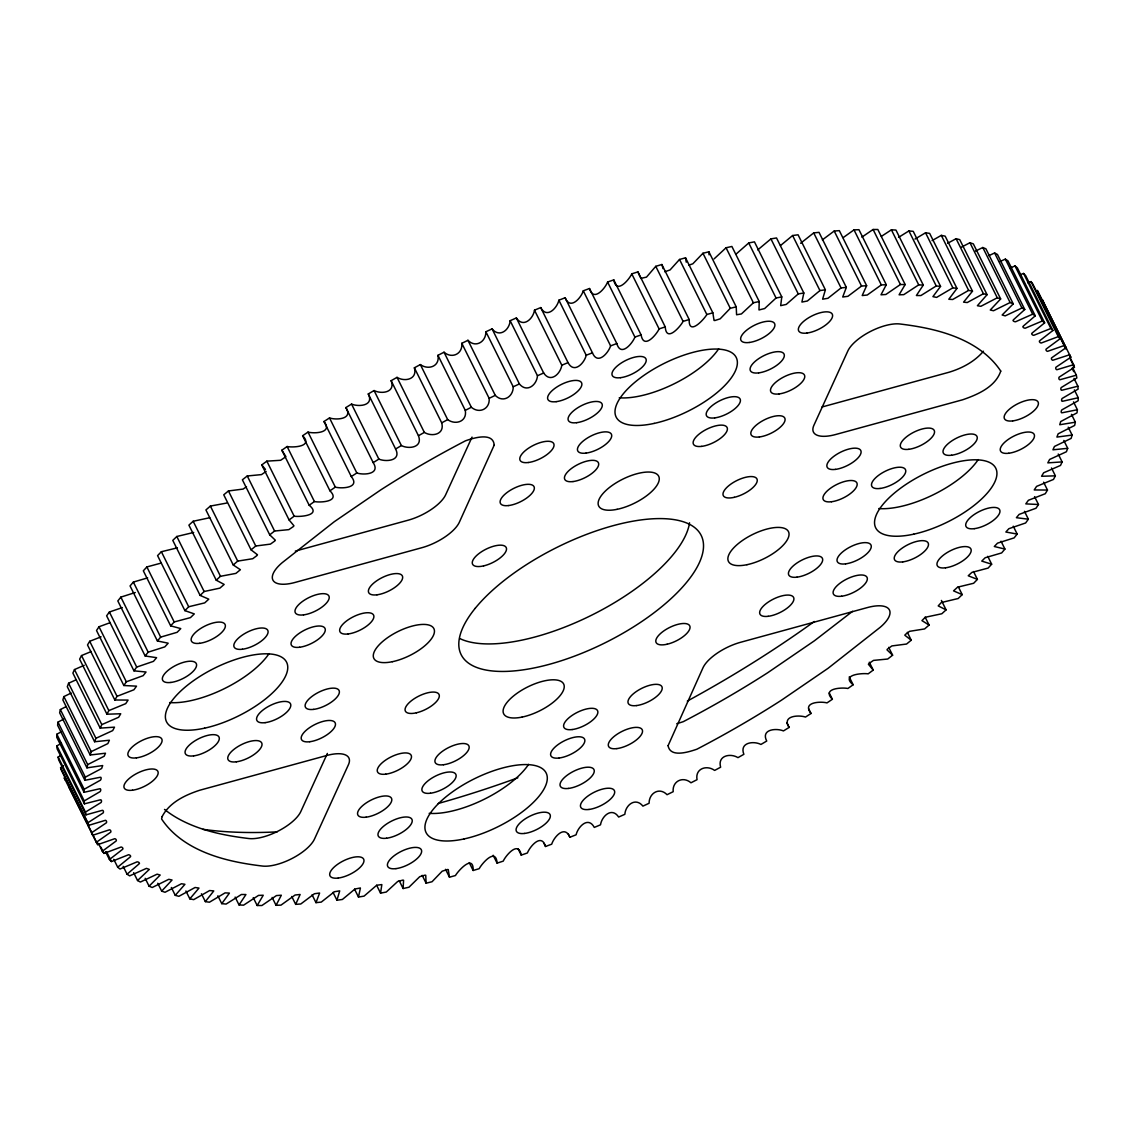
<?xml version="1.0" encoding="UTF-8"?>
<svg xmlns="http://www.w3.org/2000/svg" width="1135" height="1135" viewBox="0 0 1135 1135"><rect width="100%" height="100%" fill="white"/><g stroke="black" fill="none" stroke-linecap="round" stroke-linejoin="round"><path stroke-width="1.5" d="M714.099 258.893L726.059 247.756L731.891 246.465L759.216 301.513L753.385 302.804L741.425 313.941L736.587 314.764L736.218 306.833L730.287 308.309L720.158 318.836L714.88 320.524L714.043 320.439L712.865 312.849L706.835 314.494C704.835 318.368 688.562 336.967 689.186 319.545L683.086 321.375C680.957 325.788 666.344 343.337 665.238 326.908L637.913 271.875L631.769 273.861C629.57 278.969 616.447 295.199 613.78 279.877L607.594 282.033C605.423 287.935 593.548 302.648 589.491 288.517L583.276 290.815C581.276 297.583 570.337 310.664 565.116 297.753L558.888 300.207C557.2 307.855 546.886 319.233 540.714 307.585L534.486 310.181C533.266 318.665 523.249 328.37 516.354 317.956L510.14 320.694C509.53 329.987 499.485 338.074 492.079 328.88L485.894 331.746C486.035 341.777 475.678 348.303 467.946 340.301L461.817 343.309C462.867 353.964 451.914 359.086 444.026 352.219L437.954 355.326C440.054 366.52 428.235 370.351 420.361 364.576L414.374 367.797C417.666 379.402 404.713 382.126 397.023 377.359L391.135 380.693C395.76 392.554 381.445 394.356 374.068 390.539L368.279 393.959C374.394 405.933 358.476 407.039 351.552 404.074L345.877 407.578C353.609 419.496 335.903 420.177 329.505 417.935L323.972 421.525C333.42 433.173 313.799 433.74 308.011 432.094L302.619 435.741C313.87 446.949 292.291 447.701 287.112 446.509L281.863 450.226L309.188 505.259C322.283 515.801 298.775 517.063 294.164 516.184L289.099 519.958L293.922 525.76L293.454 526.484L288.829 529.634L274.599 531.024L269.719 534.826L275.323 540.203L274.911 540.898L270.428 544.119L255.758 546.006L251.076 549.851L257.461 554.76L257.106 555.455L252.779 558.704L237.712 561.101L233.243 564.975L205.917 509.941L210.386 506.068L226.631 503.075M391.135 380.693L418.446 435.726C423.085 447.601 408.77 449.403 401.393 445.573L395.604 448.992C401.719 460.98 385.801 462.087 378.863 459.108L373.188 462.626C380.92 474.529 363.214 475.224 356.83 472.969L351.282 476.558C360.746 488.22 341.124 488.774 335.336 487.128L329.945 490.788C341.195 501.982 319.602 502.734 314.423 501.542L309.188 505.259M61.489 731.649L56.849 734.246L56.75 737.268L84.075 792.301L99.341 788.853C101.37 787.818 101.072 791.875 99.398 792.031L84.217 800.941L84.43 803.835L99.951 799.92C101.866 798.785 102.093 802.743 100.334 802.956L85.466 812.092L85.976 814.859L101.724 810.489C103.526 809.283 104.264 813.086 102.434 813.384L87.906 822.719L88.714 825.344L104.647 820.534C106.321 819.286 107.598 822.889 105.683 823.286L91.524 832.806L92.644 835.289L108.719 830.04C110.265 828.763 112.053 832.125 110.067 832.636L96.333 842.312L97.738 844.653L113.926 838.978C115.344 837.687 117.629 840.78 115.6 841.404L102.306 851.236L104.009 853.406L120.253 847.334C121.559 846.057 124.311 848.824 122.254 849.59L109.428 859.536L111.429 861.55L127.702 855.081C128.893 853.818 132.057 856.258 130 857.152L117.685 867.197L119.984 869.041L136.243 862.203C137.349 860.968 140.882 863.054 138.853 864.09L127.063 874.191L123.162 866.331M84.075 792.301L84.174 789.279L56.849 734.246M1074.348 389.873L1078.25 397.732L1078.151 400.754L1062.7 409.409C1061.097 409.522 1060.317 413.637 1062.431 412.714L1077.399 409.735L1073.497 401.875M849.221 676.914L853.137 684.774L847.888 688.491C842.709 687.299 821.13 688.051 832.381 699.259L826.989 702.905C821.201 701.26 801.58 701.827 811.028 713.475L805.495 717.065C799.097 714.823 781.391 715.504 789.123 727.422L783.448 730.926C776.524 727.961 760.606 729.067 766.721 741.042L760.932 744.461C753.555 740.644 739.24 742.446 743.865 754.307L737.977 757.641C730.287 752.874 717.334 755.598 720.626 767.203L714.639 770.424C706.764 764.649 694.946 768.48 697.046 779.674L690.974 782.781C683.086 775.914 672.133 781.036 673.183 791.691L667.054 794.699C659.322 786.697 648.965 793.223 649.106 803.254L642.921 806.12C635.515 796.926 625.47 805.013 624.86 814.306L618.646 817.044C611.751 806.63 601.734 816.335 600.514 824.819L594.286 827.415C588.114 815.767 577.8 827.145 576.112 834.792L569.884 837.247C564.663 824.336 553.724 837.417 551.723 844.185L545.509 846.483C541.452 832.352 529.577 847.065 527.406 852.967L521.22 855.123C518.553 839.801 505.43 856.031 503.231 861.139L497.087 863.125C495.981 846.71 481.368 864.246 479.225 868.672L473.139 870.488C473.763 853.066 457.49 871.666 455.476 875.539L449.46 877.185L448.268 869.609L447.445 869.524L442.168 871.198L432.038 881.739L426.107 883.2L425.738 875.269L424.958 875.156L419.723 876.688L408.94 887.244L403.109 888.535L403.578 880.263L402.84 880.107L397.676 881.498L386.269 892.039L380.551 893.146L376.65 885.286L364.065 896.125L358.476 897.047L354.574 889.187M759.216 301.513L758.989 309.954L764.649 308.55L776.056 298.008L781.774 296.888L754.449 241.854L748.731 242.961L736.133 254.056M414.374 367.797L441.699 422.844C444.991 434.435 432.038 437.159 424.348 432.407L418.446 435.726M63.702 719.079L57.998 722.13L57.601 725.265L84.912 780.298L99.894 777.333C101.994 776.397 101.228 780.511 99.625 780.639L84.174 789.279M84.912 780.298L85.324 777.163L57.998 722.13M1077.399 409.735L1077.002 412.87L1060.7 421.553L1059.735 424.745L1075.356 422.192L1071.454 414.332M380.551 893.146L381.842 884.576L376.65 885.272M781.774 296.888L780.681 305.655L786.257 304.421L798.26 293.922L803.85 293L776.524 237.953L770.935 238.875L757.74 249.913M437.954 355.326L465.279 410.373C467.379 421.553 455.546 425.398 447.687 419.624L441.699 422.844M66.128 706.623L60.354 709.559L59.644 712.808L86.955 767.856L102.703 765.543L101.625 768.494L85.324 777.163M86.955 767.856L87.679 764.607L60.354 709.559M1075.356 422.192L1074.646 425.441L1058.16 433.811L1056.898 437.088L1072.135 435.06L1068.219 427.186M358.476 897.047L360.419 887.967L354.957 889.031L342.387 899.473L336.939 900.211L333.037 892.351M803.85 293L801.906 302.066L807.368 301.002L819.938 290.56L825.386 289.822L798.061 234.789L792.613 235.527L780.469 245.586M461.817 343.309L489.142 398.342C490.192 408.997 479.225 414.119 471.351 407.252L444.026 352.219M71.179 693.059L63.886 696.592L62.865 699.94L90.19 754.988L105.498 753.214L104.165 756.236L87.679 764.607M90.19 754.988L91.211 751.64L63.886 696.592M1072.135 435.06L1071.114 438.408L1054.458 446.452L1052.925 449.815L1067.709 448.311L1063.807 440.437M336.939 900.211L339.72 890.861L334.385 891.741L321.276 902.098L315.984 902.651L312.082 894.791M825.386 289.822L822.605 299.186L827.94 298.292L841.049 287.935L846.341 287.382L819.016 232.349L813.724 232.902L800.615 243.259M665.238 326.908L659.095 328.895C656.895 334.016 643.772 350.247 641.105 334.924L634.905 337.067C632.748 342.983 620.859 357.695 616.816 343.55L610.602 345.863C608.601 352.63 597.663 365.697 592.442 352.801L586.213 355.255C584.525 362.888 574.211 374.28 568.039 362.618L561.811 365.215C560.591 373.713 550.56 383.417 543.679 373.004L537.465 375.742C536.855 385.035 526.81 393.107 519.39 383.928L513.219 386.794C513.361 396.81 503.004 403.351 495.271 395.349L467.946 340.301M75.946 679.865L68.597 683.256L67.291 686.689L94.602 741.737L109.4 740.233L107.853 743.595L91.211 751.64M94.602 741.737L95.922 738.289L112.691 730.6L114.521 727.152L100.192 728.131L72.881 673.098L74.484 669.565L84.217 665.309M1067.709 448.311L1066.403 451.744L1049.634 459.448L1047.804 462.881L1062.119 461.902L1058.217 454.043M315.984 902.651L319.616 893.032L314.409 893.742L300.789 903.985L295.668 904.354L291.766 896.48M846.341 287.382L842.709 297.015L847.916 296.306L861.522 286.048L866.643 285.694L839.332 230.646L834.211 231.015L822.364 239.896M100.192 728.131L101.809 724.612L118.65 717.263L120.75 713.759L106.945 714.213L79.62 659.165L81.521 655.562L91.282 651.518M327.362 753.427L300.931 811.298A33.497 13.365 -26.4 0 1 278.742 830.792A33.497 13.365 -26.4 0 1 248.735 838.524C224.872 835.644 200.625 830.777 179.316 819.215A445.488 177.642 -26.4 0 1 164.504 809.411M472.032 437.103L445.672 494.747A33.61 13.407 -26.4 0 1 407.905 520.27L295.313 551.099M1062.119 461.902L1060.516 465.435L1043.661 472.77L1041.561 476.274L1055.38 475.835L1051.478 467.975M295.668 904.354L300.137 894.479L295.086 895.018L280.983 905.134L276.046 905.304L272.145 897.43M866.643 285.694L862.189 295.554L867.239 295.029L881.327 284.913L886.279 284.743L858.954 229.696L854.017 229.866L843.121 237.655M106.945 714.213L108.846 710.609L125.73 703.643L128.099 700.082L114.834 699.997L87.508 644.95L89.708 641.289L101.086 636.834M1055.38 475.835L1053.479 479.438L1036.581 486.39L1034.212 489.951L1047.492 490.05L1043.59 482.176M276.046 905.304L281.338 895.217L276.443 895.572L261.901 905.517L257.163 905.503L253.261 897.643M886.279 284.743L880.987 294.816L885.882 294.476L900.41 284.516L905.163 284.544L877.837 229.497L873.099 229.483L861.862 237.144M114.834 699.997L117.033 696.322L133.916 689.768L136.54 686.15L123.843 685.526L96.518 630.492L99 626.761L110.365 622.59M1047.492 490.05L1045.292 493.711L1028.409 500.28L1025.785 503.883L1038.482 504.507L1034.581 496.648M257.163 905.503L263.249 895.231L258.525 895.401L243.599 905.163L239.045 904.95L235.144 897.09M905.163 284.544L899.076 294.816L903.786 294.646L918.726 284.871L923.28 285.084L895.955 230.05L891.401 229.838L881.313 236.42M123.843 685.526L126.326 681.794L143.166 675.651L146.06 672.005L133.958 670.842L106.633 615.808L109.386 612.02L122.31 607.594M1038.482 504.507L1036 508.239L1019.159 514.382L1016.378 517.702L1028.367 519.192L1025.614 522.98L1008.859 528.697L1005.851 532.031L1017.173 534.06L1014.151 537.876L997.509 543.154L994.288 546.502L1004.929 549.07L1001.637 552.929L985.18 557.739L981.747 561.101L991.664 564.194L988.131 568.067L971.858 572.423L968.226 575.771L977.419 579.389L973.631 583.276L957.6 587.164L953.542 590.867L962.21 594.626L958.181 598.514L941.298 602.543L938.205 605.891L946.093 609.864L941.823 613.751L925.252 617.27L921.946 620.618L929.083 625.059L924.614 628.932L909.546 631.33L905.219 634.593L904.865 635.274L911.249 640.197L906.553 644.042L891.897 645.928L887.414 649.135L887.003 649.844L892.607 655.207L887.726 659.024L873.482 660.4L868.871 663.564L868.403 664.273L873.226 670.09L868.161 673.849C863.551 672.984 840.042 674.233 853.137 684.774M239.045 904.95L245.94 894.522L241.4 894.494L226.092 904.07L221.765 903.659L217.863 895.799M923.28 285.084L916.385 295.526L920.925 295.54L936.233 285.977L940.56 286.375L932.913 296.646L936.616 297.398L952.875 287.822L956.975 288.418L948.803 299.271L952.691 299.498L968.623 290.404L972.496 291.184L963.558 302.165L967.247 302.534L983.435 293.724L987.067 294.689L977.377 305.741L980.881 306.294L997.282 297.781L1000.659 298.931L990.245 310.025L993.536 310.735L1010.122 302.534L1013.243 303.868L1002.134 315.005L1005.213 315.87L1021.94 308.011L1024.777 309.514L1013.569 319.659C1011.583 320.822 1015.442 322.553 1016.478 321.361L1032.68 314.168L1035.248 315.842L1023.472 325.944C1021.443 326.979 1024.976 329.079 1026.083 327.845L1042.341 320.992L1044.64 322.851L1032.325 332.881C1030.254 333.775 1033.418 336.23 1034.623 334.967L1050.897 328.497L1052.897 330.512L1040.071 340.457C1038.014 341.209 1040.767 343.99 1042.072 342.699L1058.317 336.627L1060.019 338.812L1046.725 348.629C1044.697 349.268 1046.981 352.347 1048.399 351.055L1064.573 345.395L1065.992 347.721L1052.258 357.411C1050.272 357.908 1052.06 361.285 1053.606 359.994L1069.681 354.744L1070.802 357.241L1056.642 366.761C1054.727 367.144 1056.004 370.762 1057.678 369.499L1073.611 364.69L1074.419 367.314L1059.891 376.664C1058.047 376.948 1058.799 380.75 1060.601 379.558L1076.349 375.188L1076.86 377.955L1061.991 387.078C1060.232 387.305 1060.445 391.249 1062.374 390.128L1077.895 386.212L1078.108 389.106L1062.928 398.002C1061.239 398.172 1060.955 402.216 1062.984 401.18L1078.25 397.732M133.958 670.842L136.711 667.068L153.466 661.35L156.616 657.676L145.152 655.987L117.827 600.94L120.849 597.123L135.278 592.513M221.765 903.659L229.426 893.089L225.085 892.876L209.45 902.211L205.35 901.63L201.434 893.77M145.152 655.987L148.174 652.157L164.802 646.879L168.193 643.19L157.396 640.963L130.071 585.93L133.362 582.071L147.649 577.871M205.35 901.63L213.777 890.932L209.634 890.549L193.702 899.629L189.829 898.849L185.927 890.989M689.186 319.545L661.861 264.512L655.775 266.328L646.496 277.124L640.707 278.416M157.396 640.963L160.673 637.118L177.145 632.294L180.777 628.591L170.647 625.839L143.336 570.806L146.869 566.933L160.986 563.13M189.829 898.849L198.994 888.067L195.078 887.499L178.89 896.309L175.258 895.345L171.357 887.485M983.449 351.212C974.61 361.682 961.941 368.322 948.988 372.252L821.967 407.011M712.865 312.849L685.54 257.815L679.524 259.461L670.061 269.946L664.741 271.776M170.647 625.839L174.194 621.966L190.467 617.61L194.312 613.907L184.906 610.644L157.581 555.611L161.369 551.723L177.4 547.836M175.258 895.345L184.948 884.293L181.444 883.754L165.043 892.266L161.667 891.117L157.765 883.257M736.218 306.833L708.893 251.8L702.962 253.261L692.832 263.802L688.931 265.122M184.906 610.644L188.694 606.757L204.711 602.884L208.783 599.166L200.115 595.407L172.79 540.373L176.819 536.486L193.702 532.457M161.667 891.117L172.066 880.008L168.774 879.313L152.203 887.499L149.082 886.18L145.181 878.306M200.115 595.407L204.144 591.519L219.878 588.129L224.162 584.44L216.232 580.184L188.907 525.136L193.177 521.249L209.748 517.73M285.779 456.795L280.615 460.285L266.839 461.151L261.774 464.91L289.099 519.958M149.082 886.18L160.191 875.042L157.112 874.177L140.385 882.037L137.548 880.533L133.632 872.659M216.232 580.184L220.488 576.296L235.91 573.388L240.393 569.727L233.243 564.975M137.548 880.533L149.323 869.396L146.458 868.374L129.645 875.88L127.063 874.191M246.494 486.745L243.103 489.072L228.447 490.958L223.751 494.803L251.076 549.851M852.655 611.254L814.405 640.793L767.757 672.7A445.488 177.642 -26.4 0 1 683.227 721.69L676.744 723.747M266.129 471.436L261.518 474.6L247.274 475.976L242.393 479.793L269.719 534.826M88.714 825.344L61.389 770.31L60.581 767.686L63.489 765.813M898.565 237.371L908.908 230.93L913.235 231.341L940.56 286.375M85.976 814.859L58.651 759.812L58.14 757.045L61.12 755.229M914.98 239.059L925.55 232.788L929.65 233.37L956.975 288.418M84.43 803.835L57.105 748.788L56.892 745.894L61.446 743.226M932.076 240.606L941.298 235.371L945.171 236.151L972.496 291.184M947.597 243.301L956.11 238.691L959.742 239.655L987.067 294.689M961.331 247.203L969.957 242.734L973.333 243.883L1000.659 298.931M465.279 410.373L471.351 407.252M975.533 251.076L982.797 247.501L985.918 248.82L1013.243 303.868M489.142 398.342L495.271 395.349M988.755 255.715L994.615 252.963L997.452 254.467L1024.777 309.514M999.467 261.745L1005.355 259.12L1007.937 260.809L1035.248 315.842M1010.15 268.016L1015.016 265.959L1017.315 267.803L1044.64 322.851M1020.322 274.741L1023.571 273.45L1025.572 275.464L1052.897 330.512M1027.742 282.799L1030.991 281.593L1032.694 283.764L1060.019 338.812M261.774 464.91L265.448 469.422M281.863 450.226L285.68 456.256M69.008 787.279L86.813 822.634M1070.802 357.241L1042.356 299.711L1043.476 302.194M1065.992 347.721L1037.262 290.347L1064.573 345.395M1057.224 331.661L1065.808 348.97M1069.709 356.83L1073.611 364.69M1069.737 357.88L1074.419 367.314M1030.991 281.593L1058.317 336.627M1072.447 367.329L1076.349 375.188M1072.178 368.52L1073.738 371.656M1023.571 273.45L1050.897 328.497M1073.994 378.352L1077.895 386.212M1015.016 265.959L1042.341 320.992M1005.355 259.12L1032.68 314.168M994.615 252.963L1021.94 308.011M982.797 247.501L1010.122 302.534M969.957 242.734L997.282 297.781M956.11 238.691L983.435 293.724M941.298 235.371L968.623 290.404M925.55 232.788L952.875 287.822M908.908 230.93L936.233 285.977M891.401 229.838L918.726 284.871M1024.465 511.332L1028.367 519.192M873.099 229.483L900.41 284.516M1013.271 526.2L1017.173 534.06M854.017 229.866L881.327 284.913M1001.027 541.211L1004.929 549.07M834.211 231.015L861.522 286.048M987.762 556.334L991.664 564.194M813.724 232.902L841.049 287.935M973.518 571.529L977.419 579.389M792.613 235.527L819.938 290.56M958.309 586.767L962.21 594.626M770.935 238.875L798.26 293.922M941.412 600.429L946.093 609.864M748.731 242.961L776.056 298.008M925.181 617.199L929.083 625.059M726.059 247.756L753.385 302.804M907.347 632.323L911.249 640.197M702.962 253.261L730.287 308.309M888.705 647.347L892.607 655.207M679.524 259.461L706.835 314.494M869.311 662.216L873.226 670.09M655.775 266.328L683.086 321.375M631.769 273.861L659.095 328.895M829.259 692.96L832.381 699.259M613.78 279.877L641.105 334.924M607.594 282.033L634.905 337.067M808.688 708.765L811.028 713.475M589.491 288.517L616.816 343.55M583.276 290.815L610.602 345.863M786.782 722.697L789.123 727.422M565.116 297.753L592.442 352.801M558.888 300.207L586.213 355.255M540.714 307.585L568.039 362.618M534.486 310.181L561.811 365.215M516.354 317.956L543.679 373.004M510.14 320.694L537.465 375.742M492.079 328.88L519.39 383.928M485.894 331.746L513.219 386.794M420.361 364.576L447.687 419.624M397.023 377.359L424.348 432.407M374.068 390.539L401.393 445.573M368.279 393.959L395.604 448.992M568.323 834.097L569.884 837.247M351.552 404.074L378.863 459.108M345.877 407.578L373.188 462.626M543.949 843.333L545.509 846.483M329.505 417.935L356.83 472.969M323.972 421.525L351.282 476.558M518.099 848.824L521.22 855.123M308.011 432.094L335.336 487.128M302.619 435.741L329.945 490.788M493.172 855.265L497.087 863.125M287.112 446.509L314.423 501.542M469.237 862.628L473.139 870.488M266.839 461.151L294.164 516.184M445.558 869.325L449.46 877.185M247.274 475.976L274.599 531.024M422.192 875.34L426.107 883.2M228.447 490.958L255.758 546.006M399.208 880.661L403.109 888.535M210.386 506.068L237.712 561.101M193.177 521.249L220.488 576.296M176.819 536.486L204.144 591.519M161.369 551.723L188.694 606.757M146.869 566.933L174.194 621.966M133.362 582.071L160.673 637.118M120.849 597.123L148.174 652.157M109.386 612.02L136.711 667.068M99 626.761L126.326 681.794M89.708 641.289L117.033 696.322M81.521 655.562L108.846 710.609M74.484 669.565L101.809 724.612M68.597 683.256L95.922 738.289M113.784 859.323L117.685 867.197M56.892 745.894L84.217 800.941M106.747 852.115L111.429 861.55M105.527 851.661L109.428 859.536M58.14 757.045L85.466 812.092M100.887 847.121L104.009 853.406M98.404 843.376L102.306 851.236M60.581 767.686L87.906 822.719M88.374 825.783L97.738 844.653M96.333 842.312L64.198 777.759L65.319 780.256M637.913 271.875L640.154 277.11M661.861 264.512L663.053 268.669M685.54 257.815L686.264 262.185M708.893 251.8L709.063 254.836M814.32 621.498A512.949 204.541 -26.4 0 1 687.313 701.075M517.83 777.787A512.949 204.541 -26.4 0 1 438.209 803.495M277.153 831.87A512.949 204.541 -26.4 0 1 202.995 829.33M689.541 522.767A134.015 53.444 -26.4 0 1 592.938 614.532A134.015 53.444 -26.4 0 1 459.661 638.48M978.214 459.59A67.008 26.715 -26.4 0 1 878.788 508.565M528.598 764.352A67.008 26.715 -26.4 0 1 429.172 813.341M269.052 653.59A67.008 26.715 -26.4 0 1 169.612 702.565M718.668 348.828A67.008 26.715 -26.4 0 1 619.242 397.803M494.179 445.147L459.334 522.256A33.61 13.407 -26.4 0 1 421.553 547.794L295.313 582.369A33.497 13.365 -26.4 0 1 273.223 580.623A33.497 13.365 -26.4 0 1 282.218 562.662L334.257 521.731L380.906 489.809A445.488 177.642 -26.4 0 1 465.435 440.834C473.451 437.954 493.384 431.839 494.179 445.147M668.089 745.667C670.232 758.109 688.803 751.909 696.89 749.214A445.488 177.642 -26.4 0 0 781.419 700.224L828.068 668.302L880.093 627.385A33.497 13.365 -26.4 0 0 889.102 609.41A33.497 13.365 -26.4 0 0 866.998 607.679L740.758 642.24A33.61 13.407 -26.4 0 0 702.991 667.777L668.089 745.667M162.149 816.576L161.567 818.931A445.488 177.642 -26.4 0 0 192.978 846.738C214.288 858.301 238.534 863.167 262.398 866.048A33.497 13.365 -26.4 0 0 292.404 858.301A33.497 13.365 -26.4 0 0 314.594 838.822L348.36 764.876A33.61 13.407 -26.4 0 0 326.696 755.513L199.675 790.258C185.218 794.997 169.385 802.445 162.149 816.576M1000.758 371.102C995.381 387.021 977.448 394.682 962.65 399.775L835.63 434.521A33.61 13.407 -26.4 0 1 813.965 425.157L847.731 351.226A33.497 13.365 -26.4 0 1 869.921 331.732A33.497 13.365 -26.4 0 1 899.927 323.986C923.791 326.88 948.037 331.732 969.347 343.295A445.488 177.642 -26.4 0 1 1000.758 371.102M475.196 608.332L474.558 609.112A134.015 53.444 -26.4 0 0 519.972 670.288L521.078 670.147A134.015 53.444 -26.4 0 0 687.555 581.191A134.015 53.444 -26.4 0 0 641.984 519.802A134.015 53.444 -26.4 0 0 475.196 608.332M392.355 661.705A33.497 13.365 -26.4 0 0 434.166 629.343A33.497 13.365 -26.4 0 0 385.077 639.516A33.497 13.365 -26.4 0 0 392.355 661.705M617.156 509.317A33.497 13.365 -26.4 0 0 658.981 476.955A33.497 13.365 -26.4 0 0 609.892 487.142A33.497 13.365 -26.4 0 0 617.156 509.317M746.943 564.705A33.497 13.365 -26.4 0 0 788.754 532.343A33.497 13.365 -26.4 0 0 739.665 542.516A33.497 13.365 -26.4 0 0 746.943 564.705M522.128 717.079A33.497 13.365 -26.4 0 0 563.953 684.717A33.497 13.365 -26.4 0 0 514.864 694.904A33.497 13.365 -26.4 0 0 522.128 717.079M483.595 565.897A18.756 7.477 -26.4 0 0 506.253 547.637A18.756 7.477 -26.4 0 0 478.346 554.036A18.756 7.477 -26.4 0 0 483.595 565.897M734.317 497.314A18.756 7.477 -26.4 0 0 756.988 479.041A18.756 7.477 -26.4 0 0 729.067 485.454A18.756 7.477 -26.4 0 0 734.317 497.314M667.125 644.226A18.756 7.477 -26.4 0 0 689.782 625.952A18.756 7.477 -26.4 0 0 661.875 632.365A18.756 7.477 -26.4 0 0 667.125 644.226M416.389 712.808A18.756 7.477 -26.4 0 0 439.061 694.549A18.756 7.477 -26.4 0 0 411.14 700.948A18.756 7.477 -26.4 0 0 416.389 712.808M568.578 788.428A18.756 7.477 -26.4 0 0 594.272 771.006A18.756 7.477 -26.4 0 0 568.578 774.24A18.756 7.477 -26.4 0 0 568.578 788.428M524.668 833.431A18.756 7.477 -26.4 0 0 550.361 816.008A18.756 7.477 -26.4 0 0 524.668 819.229A18.756 7.477 -26.4 0 0 524.668 833.431M395.959 868.63A18.756 7.477 -26.4 0 0 421.652 851.222A18.756 7.477 -26.4 0 0 395.959 854.442A18.756 7.477 -26.4 0 0 395.959 868.63M386.553 838.226A18.756 7.477 -26.4 0 0 412.246 820.804A18.756 7.477 -26.4 0 0 386.553 824.024A18.756 7.477 -26.4 0 0 386.553 838.226M430.449 793.223A18.756 7.477 -26.4 0 0 456.156 775.801A18.756 7.477 -26.4 0 0 430.463 779.021A18.756 7.477 -26.4 0 0 430.449 793.223M559.158 758.01A18.756 7.477 -26.4 0 0 584.865 740.587A18.756 7.477 -26.4 0 0 559.158 743.822A18.756 7.477 -26.4 0 0 559.158 758.01M385.801 774.155A18.756 7.477 -26.4 0 0 411.494 756.747A18.756 7.477 -26.4 0 0 385.801 759.968A18.756 7.477 -26.4 0 0 385.801 774.155M636.522 705.573A18.756 7.477 -26.4 0 0 662.23 688.15A18.756 7.477 -26.4 0 0 636.522 691.385A18.756 7.477 -26.4 0 0 636.522 705.573M616.844 748.603A18.756 7.477 -26.4 0 0 642.538 731.181A18.756 7.477 -26.4 0 0 616.844 734.416A18.756 7.477 -26.4 0 0 616.844 748.603M366.108 817.186A18.756 7.477 -26.4 0 0 391.816 799.778A18.756 7.477 -26.4 0 0 366.108 802.998A18.756 7.477 -26.4 0 0 366.108 817.186M589.008 809.454A18.756 7.477 -26.4 0 0 614.702 792.031A18.756 7.477 -26.4 0 0 589.008 795.266A18.756 7.477 -26.4 0 0 589.008 809.454M338.273 878.05A18.756 7.477 -26.4 0 0 363.98 860.628A18.756 7.477 -26.4 0 0 338.273 863.848A18.756 7.477 -26.4 0 0 338.273 878.05M572.182 729.55A18.756 7.477 -26.4 0 0 597.875 712.127A18.756 7.477 -26.4 0 0 572.182 715.348A18.756 7.477 -26.4 0 0 572.182 729.55M443.473 764.749A18.756 7.477 -26.4 0 0 469.181 747.327A18.756 7.477 -26.4 0 0 443.473 750.561A18.756 7.477 -26.4 0 0 443.473 764.749M464.158 838.921A67.008 26.715 -26.4 0 0 546.559 773.957A67.008 26.715 -26.4 0 0 447.658 795.479A67.008 26.715 -26.4 0 0 464.158 838.921M845.575 563.868A18.756 7.477 -26.4 0 0 871.283 546.446A18.756 7.477 -26.4 0 0 845.575 549.68A18.756 7.477 -26.4 0 0 845.575 563.868M913.774 534.159A67.008 26.715 -26.4 0 0 996.189 469.181A67.008 26.715 -26.4 0 0 897.274 490.717A67.008 26.715 -26.4 0 0 913.774 534.159M880.079 488.461A18.756 7.477 -26.4 0 0 905.773 471.039A18.756 7.477 -26.4 0 0 880.079 474.26A18.756 7.477 -26.4 0 0 880.079 488.461M1008.788 453.248A18.756 7.477 -26.4 0 0 1034.482 435.826A18.756 7.477 -26.4 0 0 1008.788 439.061A18.756 7.477 -26.4 0 0 1008.788 453.248M945.512 567.812A18.756 7.477 -26.4 0 0 971.205 550.39A18.756 7.477 -26.4 0 0 945.512 553.625A18.756 7.477 -26.4 0 0 945.512 567.812M768.211 616.305A18.756 7.477 -26.4 0 0 793.918 598.897A18.756 7.477 -26.4 0 0 768.211 602.117A18.756 7.477 -26.4 0 0 768.211 616.305M835.417 469.393A18.756 7.477 -26.4 0 0 861.11 451.971A18.756 7.477 -26.4 0 0 835.417 455.206A18.756 7.477 -26.4 0 0 835.417 469.393M831.487 501.741A18.756 7.477 -26.4 0 0 857.18 484.333A18.756 7.477 -26.4 0 0 831.487 487.553A18.756 7.477 -26.4 0 0 831.487 501.741M951.57 455.234A18.756 7.477 -26.4 0 0 977.263 437.812A18.756 7.477 -26.4 0 0 951.57 441.047A18.756 7.477 -26.4 0 0 951.57 455.234M841.659 596.216A18.756 7.477 -26.4 0 0 867.353 578.807A18.756 7.477 -26.4 0 0 841.659 582.028A18.756 7.477 -26.4 0 0 841.659 596.216M908.851 449.304A18.756 7.477 -26.4 0 0 934.545 431.896A18.756 7.477 -26.4 0 0 908.851 435.116A18.756 7.477 -26.4 0 0 908.851 449.304M1012.704 420.901A18.756 7.477 -26.4 0 0 1038.411 403.478A18.756 7.477 -26.4 0 0 1012.704 406.713A18.756 7.477 -26.4 0 0 1012.704 420.901M796.997 577.162A18.756 7.477 -26.4 0 0 822.691 559.739A18.756 7.477 -26.4 0 0 796.997 562.974A18.756 7.477 -26.4 0 0 796.997 577.162M902.793 561.882A18.756 7.477 -26.4 0 0 928.487 544.474A18.756 7.477 -26.4 0 0 902.793 547.694A18.756 7.477 -26.4 0 0 902.793 561.882M974.284 528.669A18.756 7.477 -26.4 0 0 999.978 511.247A18.756 7.477 -26.4 0 0 974.284 514.467A18.756 7.477 -26.4 0 0 974.284 528.669M654.228 423.398A67.008 26.715 -26.4 0 0 736.629 358.419A67.008 26.715 -26.4 0 0 637.728 379.955A67.008 26.715 -26.4 0 0 654.228 423.398M576.623 422.688A18.756 7.477 -26.4 0 0 602.316 405.266A18.756 7.477 -26.4 0 0 576.623 408.501A18.756 7.477 -26.4 0 0 576.623 422.688M620.519 377.685A18.756 7.477 -26.4 0 0 646.226 360.263A18.756 7.477 -26.4 0 0 620.519 363.498A18.756 7.477 -26.4 0 0 620.519 377.685M749.228 342.486A18.756 7.477 -26.4 0 0 774.921 325.064A18.756 7.477 -26.4 0 0 749.228 328.285A18.756 7.477 -26.4 0 0 749.228 342.486M758.634 372.89A18.756 7.477 -26.4 0 0 784.342 355.482A18.756 7.477 -26.4 0 0 758.634 358.703A18.756 7.477 -26.4 0 0 758.634 372.89M714.738 417.893A18.756 7.477 -26.4 0 0 740.431 400.471A18.756 7.477 -26.4 0 0 714.738 403.705A18.756 7.477 -26.4 0 0 714.738 417.893M586.029 453.106A18.756 7.477 -26.4 0 0 611.722 435.684A18.756 7.477 -26.4 0 0 586.029 438.904A18.756 7.477 -26.4 0 0 586.029 453.106M759.4 436.961A18.756 7.477 -26.4 0 0 785.094 419.539A18.756 7.477 -26.4 0 0 759.4 422.759A18.756 7.477 -26.4 0 0 759.4 436.961M508.664 505.543A18.756 7.477 -26.4 0 0 534.358 488.121A18.756 7.477 -26.4 0 0 508.664 491.356A18.756 7.477 -26.4 0 0 508.664 505.543M528.342 462.512A18.756 7.477 -26.4 0 0 554.05 445.09A18.756 7.477 -26.4 0 0 528.342 448.325A18.756 7.477 -26.4 0 0 528.342 462.512M779.078 393.93A18.756 7.477 -26.4 0 0 804.772 376.508A18.756 7.477 -26.4 0 0 779.078 379.728A18.756 7.477 -26.4 0 0 779.078 393.93M556.178 401.662A18.756 7.477 -26.4 0 0 581.886 384.24A18.756 7.477 -26.4 0 0 556.178 387.461A18.756 7.477 -26.4 0 0 556.178 401.662M806.914 333.066A18.756 7.477 -26.4 0 0 832.608 315.658A18.756 7.477 -26.4 0 0 806.914 318.878A18.756 7.477 -26.4 0 0 806.914 333.066M573.005 481.566A18.756 7.477 -26.4 0 0 598.698 464.158A18.756 7.477 -26.4 0 0 573.005 467.379A18.756 7.477 -26.4 0 0 573.005 481.566M701.714 446.367A18.756 7.477 -26.4 0 0 727.407 428.945A18.756 7.477 -26.4 0 0 701.714 432.165A18.756 7.477 -26.4 0 0 701.714 446.367M309.77 741.722A18.756 7.477 -26.4 0 0 335.478 724.3A18.756 7.477 -26.4 0 0 309.77 727.521A18.756 7.477 -26.4 0 0 309.77 741.722M376.976 594.811A18.756 7.477 -26.4 0 0 402.67 577.389A18.756 7.477 -26.4 0 0 376.976 580.609A18.756 7.477 -26.4 0 0 376.976 594.811M348.19 633.954A18.756 7.477 -26.4 0 0 373.897 616.532A18.756 7.477 -26.4 0 0 348.204 619.767A18.756 7.477 -26.4 0 0 348.19 633.954M313.7 709.375A18.756 7.477 -26.4 0 0 339.393 691.953A18.756 7.477 -26.4 0 0 313.7 695.173A18.756 7.477 -26.4 0 0 313.7 709.375M199.675 643.304A18.756 7.477 -26.4 0 0 225.383 625.882A18.756 7.477 -26.4 0 0 199.689 629.116A18.756 7.477 -26.4 0 0 199.675 643.304M132.483 790.215A18.756 7.477 -26.4 0 0 158.176 772.793A18.756 7.477 -26.4 0 0 132.483 776.028A18.756 7.477 -26.4 0 0 132.483 790.215M303.542 614.886A18.756 7.477 -26.4 0 0 329.235 597.478A18.756 7.477 -26.4 0 0 303.542 600.699A18.756 7.477 -26.4 0 0 303.542 614.886M236.335 761.812A18.756 7.477 -26.4 0 0 262.029 744.39A18.756 7.477 -26.4 0 0 236.335 747.61A18.756 7.477 -26.4 0 0 236.335 761.812M265.122 722.654A18.756 7.477 -26.4 0 0 290.815 705.246A18.756 7.477 -26.4 0 0 265.122 708.467A18.756 7.477 -26.4 0 0 265.122 722.654M299.612 647.248A18.756 7.477 -26.4 0 0 325.305 629.826A18.756 7.477 -26.4 0 0 299.612 633.046A18.756 7.477 -26.4 0 0 299.612 647.248M242.408 649.234A18.756 7.477 -26.4 0 0 268.101 631.812A18.756 7.477 -26.4 0 0 242.408 635.033A18.756 7.477 -26.4 0 0 242.408 649.234M170.903 682.447A18.756 7.477 -26.4 0 0 196.596 665.039A18.756 7.477 -26.4 0 0 170.903 668.26A18.756 7.477 -26.4 0 0 170.903 682.447M136.413 757.868A18.756 7.477 -26.4 0 0 162.106 740.446A18.756 7.477 -26.4 0 0 136.413 743.68A18.756 7.477 -26.4 0 0 136.413 757.868M193.617 755.882A18.756 7.477 -26.4 0 0 219.31 738.459A18.756 7.477 -26.4 0 0 193.617 741.694A18.756 7.477 -26.4 0 0 193.617 755.882M204.612 728.159A67.008 26.715 -26.4 0 0 287.013 663.18A67.008 26.715 -26.4 0 0 188.112 684.717A67.008 26.715 -26.4 0 0 204.612 728.159"/></g></svg>
